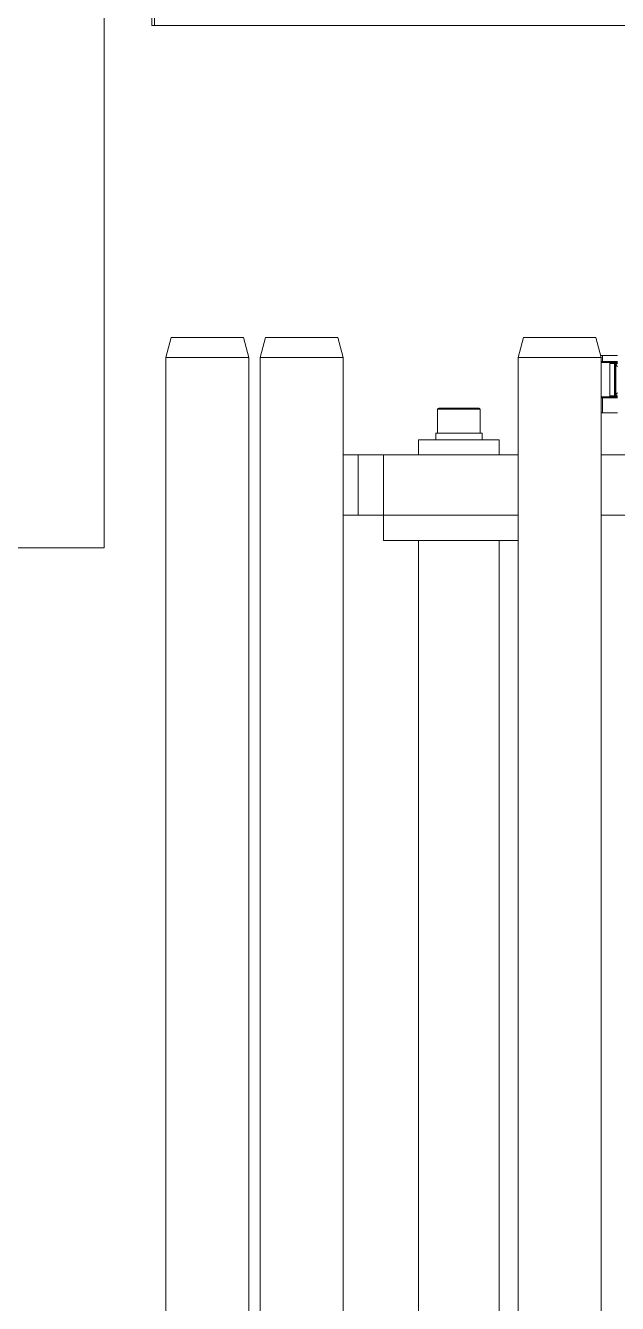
# Model space of a CAD drawing. Header units: millimetres. Extents: x 169 to 14583, y -399 to 10804.
# Drawn here: x 2707.2 to 2824.8, y 1945.9 to 2200 of the extents above; entities that cross this region are included whole.
import ezdxf

# ---------------------------------------------------------------- set-up
doc = ezdxf.new("R2010")
doc.units = ezdxf.units.MM
doc.header["$LTSCALE"] = 35

msp = doc.modelspace()

# ---------------------------------------------------------------- linework, layer by layer
at = {"color": 7, "linetype": 'Continuous', "lineweight": 18}
for p, q in [((2722.772, 2096.159), (2722.772, 2276.159)), ((2732.272, 2199.959), (2732.272, 2219.959)), ((2732.772, 2219.959), (2732.772, 2199.959)), ((2732.772, 2199.959), (2732.272, 2199.959)), ((3102.272, 2199.959), (2732.772, 2199.959)), ((2736.094, 2137.959), (2735.022, 2133.959)), ((2736.094, 2137.959), (2750.45, 2137.959)), ((2751.522, 2133.959), (2750.45, 2137.959)), ((2754.85, 2137.959), (2753.779, 2133.959)), ((2754.85, 2137.959), (2769.207, 2137.959)), ((2770.279, 2133.959), (2769.207, 2137.959)), ((2806.094, 2137.959), (2805.022, 2133.959)), ((2806.094, 2137.959), (2820.45, 2137.959)), ((2821.522, 2133.959), (2820.45, 2137.959)), ((2735.022, 2133.959), (2735.022, 1838.159)), ((2751.522, 2133.959), (2735.022, 2133.959)), ((2751.522, 1838.159), (2751.522, 2133.959)), ((2753.779, 2133.959), (2753.779, 1838.159)), ((2770.279, 2133.959), (2753.779, 2133.959)), ((2770.279, 1838.159), (2770.279, 2133.959)), ((2805.022, 2133.959), (2805.022, 1838.159)), ((2821.522, 2133.959), (2805.022, 2133.959)), ((2821.415, 2134.359), (2821.772, 2134.359)), ((2821.522, 1838.159), (2821.522, 2133.959)), ((2821.772, 2134.359), (2821.772, 2133.159)), ((2821.772, 2134.359), (2824.772, 2134.359)), ((2821.772, 2133.159), (2821.522, 2133.159)), ((2823.536, 2132.959), (2821.522, 2132.959)), ((2821.772, 2133.159), (2824.772, 2133.159)), ((2824.214, 2132.759), (2823.272, 2132.759)), ((2823.272, 2126.359), (2823.272, 2132.759)), ((2823.536, 2132.959), (2824.355, 2132.959)), ((2824.214, 2126.359), (2824.214, 2132.759)), ((2824.355, 2132.759), (2824.214, 2132.759)), ((2824.355, 2132.959), (2824.772, 2132.959)), ((2824.355, 2132.759), (2824.355, 2132.959)), ((2824.772, 2132.759), (2824.355, 2132.759)), ((2824.355, 2132.759), (2824.355, 2126.359)), ((2824.772, 2132.163), (2824.472, 2132.463)), ((2824.472, 2132.459), (2824.472, 2126.659)), ((2824.768, 2132.759), (2824.772, 2132.754)), ((2821.522, 2126.159), (2823.536, 2126.159)), ((2823.272, 2126.359), (2824.214, 2126.359)), ((2824.355, 2126.159), (2823.536, 2126.159)), ((2824.355, 2126.359), (2824.214, 2126.359)), ((2824.355, 2126.159), (2824.355, 2126.359)), ((2824.355, 2126.359), (2824.772, 2126.359)), ((2824.772, 2126.159), (2824.355, 2126.159)), ((2824.472, 2126.654), (2824.772, 2126.954)), ((2824.772, 2126.363), (2824.768, 2126.359)), ((2789.022, 2123.684), (2789.022, 2118.934)), ((2793.272, 2123.684), (2789.022, 2123.684)), ((2789.272, 2123.934), (2793.272, 2123.934)), ((2793.272, 2123.934), (2797.272, 2123.934)), ((2797.522, 2123.684), (2793.272, 2123.684)), ((2797.522, 2118.934), (2797.522, 2123.684)), ((2821.522, 2125.959), (2821.772, 2125.959)), ((2821.772, 2125.959), (2821.772, 2122.959)), ((2824.772, 2125.959), (2821.772, 2125.959)), ((2821.772, 2122.959), (2821.522, 2122.959)), ((2824.772, 2122.959), (2821.772, 2122.959)), ((2788.672, 2118.934), (2788.672, 2117.634)), ((2797.872, 2118.934), (2788.672, 2118.934)), ((2797.872, 2117.634), (2797.872, 2118.934)), ((2785.272, 2117.634), (2785.272, 2114.634)), ((2785.272, 2117.634), (2801.272, 2117.634)), ((2801.272, 2114.634), (2801.272, 2117.634)), ((2770.279, 2114.634), (2773.272, 2114.634)), ((2773.272, 2102.634), (2773.272, 2114.634)), ((2773.272, 2114.634), (2778.272, 2114.634)), ((2778.272, 2114.634), (2778.272, 2102.634)), ((2778.272, 2114.634), (2805.022, 2114.634)), ((2821.522, 2114.634), (2863.272, 2114.634)), ((2770.279, 2102.634), (2773.272, 2102.634)), ((2778.272, 2102.634), (2773.272, 2102.634)), ((2778.272, 2102.634), (2778.272, 2097.634)), ((2778.272, 2102.634), (2805.022, 2102.634)), ((2821.522, 2102.634), (2875.022, 2102.634)), ((2617.772, 2096.159), (2722.772, 2096.159)), ((2805.022, 2097.634), (2778.272, 2097.634)), ((2785.272, 2097.634), (2785.272, 1837.959)), ((2801.272, 1837.959), (2801.272, 2097.634))]:
    msp.add_line(p, q, dxfattribs=at)
at = {"color": 7, "linetype": 'Continuous', "lineweight": 18, "flags": 128}
for points in [[(2824.429, 2132.959), (2824.427, 2132.998), (2824.419, 2133.035), (2824.408, 2133.07), (2824.392, 2133.1), (2824.372, 2133.125), (2824.35, 2133.144), (2824.326, 2133.155), (2824.301, 2133.159)], [(2824.301, 2125.959), (2824.326, 2125.963), (2824.35, 2125.974), (2824.372, 2125.993), (2824.392, 2126.018), (2824.408, 2126.048), (2824.419, 2126.082), (2824.427, 2126.12), (2824.429, 2126.159)]]:
    msp.add_lwpolyline(points, dxfattribs=at)
at = {"color": 7, "linetype": 'Continuous', "lineweight": 18}
for centre, radius, start, end in [((2821.672, 2132.959), 0.2, 90, 138.59038), ((2824.39, 2132.784), 0.179, 101.42175, 188.04947), ((2824.772, 2132.459), 0.3, 90.86397, 179.13603), ((2824.772, 2132.459), 0.3, 179.13603, 180), ((2824.772, 2132.459), 0.3, 90, 90.86397), ((2824.39, 2126.334), 0.179, 171.95053, 258.57825), ((2824.772, 2126.659), 0.3, 180, 180.86397), ((2824.772, 2126.659), 0.3, 180.86397, 269.13603), ((2824.772, 2126.659), 0.3, 269.13603, 270), ((2789.272, 2123.684), 0.25, 90, 180), ((2797.272, 2123.684), 0.25, 0, 90), ((2821.672, 2126.159), 0.2, 221.40962, 270)]:
    msp.add_arc(centre, radius, start, end, dxfattribs=at)
for points, knots in [([(2823.272, 2132.759), (2823.274, 2132.777), (2823.278, 2132.813), (2823.312, 2132.867), (2823.371, 2132.918), (2823.451, 2132.953), (2823.51, 2132.957), (2823.536, 2132.959)], [0, 0, 0, 0, 0.1484549, 0.2961181, 0.5087372, 0.7849453, 1, 1, 1, 1]), ([(2823.536, 2126.159), (2823.502, 2126.162), (2823.433, 2126.169), (2823.35, 2126.214), (2823.298, 2126.269), (2823.275, 2126.318), (2823.273, 2126.347), (2823.272, 2126.359)], [0, 0, 0, 0, 0.279006, 0.5714289, 0.7557843, 0.9038352, 1, 1, 1, 1])]:
    msp.add_open_spline(points, degree=3, knots=knots, dxfattribs=at)

doc.saveas('drawing.dxf')
